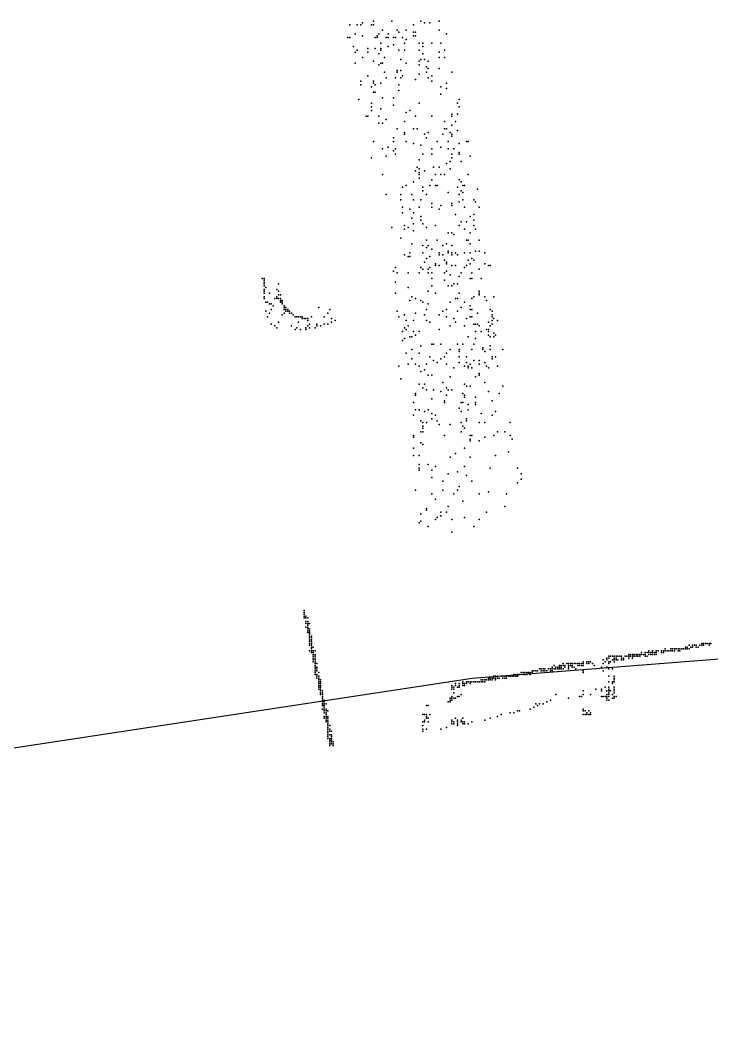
# Model space of a CAD drawing. Header units: metres. Extents: x -48 to 37.9, y -50 to 30.1.
# Drawn here: x 2.52 to 6.31, y 8.02 to 13.55 of the extents above; entities that cross this region are included whole.
import ezdxf

# ---------------------------------------------------------------- set-up
doc = ezdxf.new("R2010")
doc.units = ezdxf.units.M
doc.layers.add('NAVVIS-EMPRISE', color=5, linetype='Continuous')
doc.layers.add('NAVVIS-NUAGE-0', color=8, linetype='Continuous')

msp = doc.modelspace()

# ---------------------------------------------------------------- linework, layer by layer
at = {"layer": 'NAVVIS-EMPRISE'}
msp.add_lwpolyline([(-9.0226, 22.7547), (-9.1707, 20.3932), (-9.2717, 18.8651), (-10.623, 18.802), (-7.6925, 8.02), (4.9971, 9.9462), (28.3972, 11.776), (28.0106, 14.5851), (25.1886, 14.3531), (24.5943, 24.0803), (11.8245, 22.8175), (-9.0226, 22.7547)], close=True, dxfattribs=at)
at = {"layer": 'NAVVIS-NUAGE-0'}
for p in [(4.326, 13.527), (4.366, 13.527), (4.386, 13.527), (4.396, 13.537), (4.446, 13.527), (4.456, 13.547), (4.456, 13.527), (4.556, 13.547), (4.676, 13.527), (4.676, 13.527), (4.716, 13.547), (4.736, 13.537), (4.766, 13.537), (4.816, 13.547), (4.316, 13.457), (4.326, 13.457), (4.356, 13.477), (4.396, 13.467), (4.466, 13.457), (4.476, 13.467), (4.476, 13.457), (4.486, 13.477), (4.506, 13.497), (4.526, 13.457), (4.536, 13.477), (4.536, 13.457), (4.566, 13.457), (4.576, 13.457), (4.586, 13.497), (4.596, 13.487), (4.616, 13.457), (4.636, 13.497), (4.636, 13.447), (4.676, 13.487), (4.676, 13.467), (4.686, 13.487), (4.686, 13.467), (4.816, 13.497), (4.816, 13.497), (4.856, 13.477), (4.346, 13.407), (4.426, 13.397), (4.466, 13.397), (4.496, 13.427), (4.496, 13.397), (4.536, 13.407), (4.566, 13.417), (4.626, 13.427), (4.706, 13.427), (4.726, 13.427), (4.726, 13.407), (4.776, 13.427), (4.826, 13.427), (4.356, 13.377), (4.366, 13.387), (4.396, 13.347), (4.426, 13.377), (4.486, 13.367), (4.496, 13.387), (4.516, 13.347), (4.596, 13.387), (4.606, 13.337), (4.626, 13.387), (4.706, 13.387), (4.716, 13.337), (4.726, 13.367), (4.736, 13.337), (4.816, 13.377), (4.816, 13.347), (4.846, 13.387), (4.846, 13.347), (4.356, 13.317), (4.456, 13.327), (4.486, 13.307), (4.496, 13.317), (4.506, 13.317), (4.586, 13.277), (4.606, 13.277), (4.636, 13.317), (4.706, 13.327), (4.706, 13.307), (4.746, 13.297), (4.756, 13.327), (4.756, 13.287), (4.816, 13.287), (4.426, 13.247), (4.516, 13.267), (4.526, 13.237), (4.576, 13.237), (4.586, 13.267), (4.606, 13.237), (4.616, 13.247), (4.686, 13.227), (4.706, 13.257), (4.746, 13.267), (4.756, 13.237), (4.776, 13.247), (4.886, 13.267), (4.386, 13.217), (4.386, 13.197), (4.446, 13.187), (4.456, 13.217), (4.456, 13.207), (4.466, 13.197), (4.496, 13.207), (4.596, 13.197), (4.596, 13.167), (4.776, 13.217), (4.826, 13.187), (4.856, 13.207), (4.856, 13.177), (4.376, 13.117), (4.456, 13.157), (4.466, 13.157), (4.506, 13.127), (4.566, 13.127), (4.826, 13.147), (4.926, 13.117), (4.446, 13.097), (4.446, 13.077), (4.446, 13.057), (4.496, 13.067), (4.566, 13.087), (4.656, 13.057), (4.706, 13.097), (4.916, 13.097), (4.926, 13.077), (4.416, 13.027), (4.426, 13.027), (4.486, 13.027), (4.526, 13.007), (4.636, 13.047), (4.636, 13.047), (4.686, 13.027), (4.776, 13.027), (4.886, 13.037), (4.886, 13.027), (4.916, 13.037), (4.486, 12.987), (4.506, 12.987), (4.586, 12.957), (4.626, 12.997), (4.676, 12.957), (4.696, 12.957), (4.846, 12.997), (4.846, 12.957), (4.856, 12.957), (4.886, 12.977), (4.906, 12.997), (4.916, 12.947), (4.566, 12.907), (4.626, 12.937), (4.626, 12.927), (4.736, 12.927), (4.746, 12.907), (4.756, 12.937), (4.836, 12.927), (4.876, 12.937), (4.886, 12.927), (4.886, 12.917), (4.456, 12.887), (4.506, 12.847), (4.536, 12.857), (4.566, 12.887), (4.566, 12.837), (4.576, 12.847), (4.636, 12.887), (4.676, 12.877), (4.716, 12.867), (4.776, 12.847), (4.806, 12.887), (4.826, 12.857), (4.866, 12.887), (4.866, 12.847), (4.896, 12.847), (4.926, 12.877), (4.966, 12.887), (4.976, 12.887), (4.446, 12.797), (4.526, 12.807), (4.576, 12.817), (4.706, 12.787), (4.726, 12.817), (4.776, 12.817), (4.886, 12.817), (4.886, 12.797), (4.926, 12.827), (4.926, 12.817), (4.986, 12.807), (4.686, 12.727), (4.696, 12.747), (4.706, 12.737), (4.736, 12.727), (4.786, 12.747), (4.816, 12.747), (4.856, 12.767), (4.876, 12.777), (4.876, 12.737), (4.936, 12.777), (4.506, 12.707), (4.706, 12.717), (4.706, 12.707), (4.706, 12.687), (4.776, 12.677), (4.796, 12.707), (4.826, 12.707), (4.846, 12.707), (4.926, 12.677), (4.976, 12.707), (4.616, 12.637), (4.636, 12.647), (4.676, 12.667), (4.726, 12.637), (4.726, 12.617), (4.766, 12.647), (4.796, 12.647), (4.806, 12.647), (4.916, 12.637), (4.936, 12.667), (4.936, 12.617), (4.946, 12.647), (4.956, 12.647), (5.026, 12.627), (4.526, 12.597), (4.606, 12.597), (4.606, 12.567), (4.666, 12.597), (4.676, 12.567), (4.716, 12.567), (4.746, 12.597), (4.866, 12.607), (4.926, 12.597), (4.946, 12.607), (4.946, 12.567), (5.006, 12.567), (4.616, 12.527), (4.656, 12.517), (4.706, 12.527), (4.776, 12.547), (4.776, 12.527), (4.776, 12.527), (4.816, 12.517), (4.826, 12.537), (4.886, 12.547), (4.886, 12.537), (4.926, 12.557), (4.956, 12.527), (5.016, 12.557), (5.036, 12.527), (4.616, 12.497), (4.666, 12.467), (4.676, 12.497), (4.716, 12.477), (4.716, 12.457), (4.906, 12.487), (4.936, 12.447), (4.966, 12.447), (4.986, 12.477), (5.006, 12.487), (5.006, 12.457), (4.556, 12.417), (4.626, 12.427), (4.626, 12.407), (4.646, 12.417), (4.676, 12.437), (4.676, 12.397), (4.726, 12.437), (4.746, 12.417), (4.796, 12.427), (4.926, 12.427), (4.956, 12.407), (5.006, 12.427), (5.016, 12.407), (4.606, 12.357), (4.746, 12.347), (4.806, 12.347), (4.866, 12.387), (4.886, 12.387), (4.896, 12.377), (4.966, 12.347), (4.976, 12.347), (4.986, 12.387), (4.986, 12.387), (5.036, 12.347), (4.666, 12.327), (4.726, 12.317), (4.746, 12.307), (4.756, 12.317), (4.776, 12.297), (4.836, 12.317), (4.856, 12.327), (4.866, 12.287), (4.886, 12.317), (4.986, 12.327), (5.016, 12.287), (5.036, 12.287), (4.626, 12.267), (4.646, 12.257), (4.656, 12.277), (4.656, 12.257), (4.726, 12.277), (4.736, 12.227), (4.746, 12.247), (4.766, 12.257), (4.816, 12.277), (4.816, 12.267), (4.836, 12.267), (4.846, 12.237), (4.856, 12.227), (4.866, 12.277), (4.886, 12.277), (4.886, 12.267), (4.906, 12.277), (4.916, 12.267), (4.956, 12.277), (4.976, 12.237), (4.986, 12.277), (4.996, 12.247), (5.006, 12.237), (5.066, 12.277), (4.566, 12.177), (4.576, 12.197), (4.716, 12.197), (4.726, 12.187), (4.756, 12.187), (4.766, 12.197), (4.796, 12.217), (4.796, 12.207), (4.816, 12.207), (4.856, 12.217), (4.856, 12.177), (4.886, 12.207), (4.886, 12.207), (4.906, 12.207), (4.956, 12.197), (4.966, 12.207), (4.986, 12.217), (5.036, 12.187), (5.066, 12.217), (5.086, 12.207), (5.096, 12.207), (3.846, 12.137), (3.856, 12.137), (3.856, 12.137), (3.856, 12.127), (3.856, 12.127), (3.856, 12.117), (3.856, 12.117), (4.576, 12.117), (4.586, 12.167), (4.646, 12.167), (4.706, 12.167), (4.756, 12.167), (4.776, 12.167), (4.776, 12.137), (4.846, 12.167), (4.846, 12.127), (4.876, 12.157), (4.926, 12.147), (4.936, 12.167), (4.986, 12.137), (4.996, 12.167), (4.996, 12.137), (5.046, 12.137), (3.856, 12.107), (3.856, 12.107), (3.856, 12.097), (3.856, 12.077), (3.856, 12.067), (3.866, 12.087), (3.926, 12.077), (3.926, 12.077), (3.936, 12.107), (3.936, 12.067), (4.646, 12.087), (4.756, 12.067), (4.776, 12.097), (4.866, 12.097), (4.886, 12.097), (4.896, 12.107), (4.916, 12.107), (5.036, 12.067), (3.856, 12.057), (3.856, 12.037), (3.856, 12.027), (3.866, 12.007), (3.876, 12.007), (3.886, 12.057), (3.916, 12.027), (3.926, 12.037), (3.926, 12.027), (3.936, 12.047), (3.936, 12.047), (3.936, 12.027), (3.936, 12.027), (3.946, 12.047), (3.946, 12.027), (3.946, 12.027), (3.946, 12.017), (3.946, 12.007), (3.956, 12.017), (3.956, 12.017), (3.956, 12.007), (3.956, 12.007), (3.956, 12.007), (4.576, 12.057), (4.656, 12.017), (4.666, 12.037), (4.686, 12.027), (4.716, 12.017), (4.726, 12.007), (4.796, 12.057), (4.876, 12.007), (4.906, 12.027), (4.916, 12.027), (4.926, 12.057), (4.956, 12.007), (4.996, 12.027), (5.006, 12.037), (5.036, 12.057), (5.036, 12.047), (5.066, 12.037), (5.076, 12.017), (5.116, 12.037), (3.866, 11.957), (3.886, 11.997), (3.896, 11.997), (3.896, 11.967), (3.906, 11.987), (3.956, 11.997), (3.956, 11.997), (3.956, 11.997), (3.966, 11.987), (3.966, 11.987), (3.966, 11.977), (3.966, 11.967), (3.966, 11.967), (3.976, 11.977), (3.976, 11.977), (3.976, 11.967), (3.976, 11.967), (3.976, 11.957), (3.976, 11.957), (3.976, 11.957), (3.986, 11.967), (3.986, 11.957), (3.986, 11.957), (3.996, 11.957), (3.996, 11.957), (3.996, 11.957), (4.156, 11.977), (4.216, 11.967), (4.586, 11.957), (4.746, 11.967), (4.756, 11.997), (4.836, 11.957), (4.856, 11.967), (4.916, 11.957), (4.936, 11.977), (4.986, 11.987), (4.986, 11.967), (4.996, 11.967), (5.096, 11.967), (5.106, 11.957), (3.876, 11.927), (3.886, 11.947), (3.936, 11.897), (3.956, 11.937), (3.966, 11.947), (3.996, 11.947), (3.996, 11.947), (3.996, 11.947), (3.996, 11.947), (3.996, 11.947), (4.006, 11.947), (4.006, 11.947), (4.006, 11.947), (4.016, 11.937), (4.016, 11.937), (4.026, 11.927), (4.036, 11.927), (4.036, 11.927), (4.036, 11.927), (4.036, 11.927), (4.036, 11.927), (4.046, 11.927), (4.046, 11.927), (4.046, 11.897), (4.056, 11.927), (4.056, 11.927), (4.066, 11.927), (4.066, 11.917), (4.076, 11.917), (4.086, 11.917), (4.096, 11.917), (4.096, 11.917), (4.096, 11.907), (4.116, 11.927), (4.186, 11.927), (4.206, 11.947), (4.226, 11.917), (4.226, 11.897), (4.246, 11.907), (4.596, 11.927), (4.626, 11.937), (4.636, 11.907), (4.676, 11.907), (4.686, 11.947), (4.736, 11.937), (4.746, 11.907), (4.766, 11.897), (4.816, 11.937), (4.856, 11.927), (4.896, 11.917), (4.906, 11.897), (4.966, 11.917), (4.986, 11.927), (4.996, 11.927), (5.026, 11.947), (5.086, 11.897), (5.106, 11.937), (5.106, 11.927), (5.106, 11.907), (5.116, 11.917), (5.136, 11.907), (3.896, 11.887), (3.916, 11.877), (3.926, 11.867), (4.006, 11.877), (4.026, 11.857), (4.026, 11.857), (4.036, 11.867), (4.036, 11.867), (4.056, 11.857), (4.056, 11.857), (4.056, 11.857), (4.086, 11.867), (4.086, 11.857), (4.096, 11.877), (4.106, 11.887), (4.106, 11.867), (4.136, 11.867), (4.146, 11.887), (4.146, 11.877), (4.166, 11.877), (4.186, 11.887), (4.186, 11.887), (4.206, 11.887), (4.206, 11.887), (4.616, 11.847), (4.626, 11.867), (4.636, 11.857), (4.646, 11.877), (4.676, 11.847), (4.706, 11.847), (4.816, 11.857), (4.876, 11.877), (4.956, 11.877), (5.006, 11.887), (5.016, 11.887), (5.016, 11.847), (5.026, 11.887), (5.036, 11.877), (5.046, 11.847), (5.076, 11.857), (5.086, 11.857), (5.086, 11.847), (5.096, 11.877), (5.106, 11.887), (5.106, 11.887), (4.616, 11.797), (4.626, 11.807), (4.656, 11.817), (4.666, 11.817), (4.686, 11.827), (4.976, 11.817), (5.016, 11.807), (5.086, 11.827), (5.096, 11.817), (5.116, 11.837), (5.116, 11.817), (5.126, 11.827), (4.666, 11.747), (4.716, 11.767), (4.776, 11.777), (4.786, 11.777), (4.826, 11.777), (4.876, 11.747), (4.916, 11.777), (4.926, 11.747), (4.926, 11.737), (4.946, 11.777), (4.996, 11.747), (4.996, 11.747), (5.006, 11.777), (5.056, 11.757), (5.056, 11.747), (5.066, 11.737), (5.096, 11.767), (5.096, 11.747), (5.166, 11.747), (4.636, 11.727), (4.666, 11.697), (4.706, 11.727), (4.766, 11.707), (4.786, 11.687), (4.806, 11.677), (4.826, 11.697), (4.846, 11.707), (4.856, 11.727), (4.926, 11.707), (4.926, 11.677), (4.966, 11.707), (4.966, 11.677), (5.006, 11.687), (5.036, 11.687), (5.066, 11.677), (5.106, 11.707), (5.106, 11.697), (5.126, 11.707), (4.596, 11.657), (4.646, 11.667), (4.686, 11.667), (4.706, 11.657), (4.716, 11.627), (4.736, 11.637), (4.746, 11.667), (4.856, 11.667), (4.896, 11.647), (4.956, 11.657), (4.976, 11.657), (4.976, 11.647), (4.986, 11.667), (4.996, 11.647), (5.036, 11.667), (5.076, 11.657), (5.086, 11.647), (5.136, 11.657), (4.606, 11.587), (4.756, 11.607), (4.776, 11.607), (4.836, 11.567), (4.876, 11.597), (5.016, 11.597), (5.036, 11.617), (5.036, 11.607), (5.066, 11.567), (4.686, 11.507), (4.706, 11.557), (4.726, 11.537), (4.736, 11.557), (4.746, 11.527), (4.786, 11.527), (4.826, 11.517), (4.856, 11.537), (4.866, 11.527), (4.886, 11.527), (4.946, 11.507), (4.956, 11.557), (4.966, 11.547), (4.986, 11.547), (5.086, 11.517), (5.146, 11.507), (5.166, 11.547), (4.676, 11.457), (4.676, 11.457), (4.676, 11.457), (4.686, 11.497), (4.686, 11.497), (4.776, 11.477), (4.846, 11.467), (4.846, 11.457), (4.856, 11.497), (4.936, 11.457), (4.946, 11.457), (4.956, 11.497), (4.956, 11.487), (5.016, 11.487), (5.016, 11.457), (5.106, 11.467), (4.686, 11.417), (4.706, 11.417), (4.736, 11.407), (4.756, 11.417), (4.776, 11.397), (4.926, 11.427), (4.936, 11.407), (4.976, 11.447), (4.976, 11.417), (5.016, 11.447), (5.046, 11.397), (5.126, 11.407), (4.676, 11.387), (4.716, 11.357), (4.726, 11.347), (4.746, 11.347), (4.776, 11.367), (4.796, 11.387), (4.806, 11.357), (4.936, 11.347), (4.966, 11.367), (4.966, 11.357), (5.036, 11.347), (5.066, 11.347), (5.106, 11.387), (5.206, 11.347), (4.716, 11.297), (4.726, 11.327), (4.726, 11.317), (4.726, 11.297), (4.816, 11.337), (4.876, 11.337), (4.936, 11.297), (4.946, 11.327), (4.956, 11.317), (5.136, 11.297), (5.176, 11.297), (4.676, 11.277), (4.676, 11.267), (4.716, 11.237), (4.846, 11.277), (4.986, 11.277), (4.986, 11.257), (4.986, 11.247), (4.996, 11.277), (5.036, 11.247), (5.066, 11.267), (5.116, 11.277), (5.206, 11.277), (5.216, 11.257), (4.676, 11.207), (4.726, 11.227), (4.906, 11.177), (4.956, 11.207), (5.196, 11.187), (4.676, 11.167), (4.706, 11.167), (4.876, 11.157), (4.986, 11.157), (5.126, 11.167), (4.706, 11.117), (4.706, 11.097), (4.706, 11.087), (4.756, 11.117), (4.776, 11.087), (4.796, 11.107), (4.866, 11.067), (4.916, 11.077), (4.956, 11.107), (5.096, 11.097), (5.246, 11.097), (5.266, 11.067), (4.776, 11.047), (4.836, 11.027), (4.966, 11.057), (4.996, 11.027), (5.246, 11.017), (5.266, 11.037), (4.686, 10.977), (4.776, 10.957), (4.836, 10.977), (4.896, 10.957), (4.916, 10.977), (4.926, 10.997), (5.036, 10.957), (5.086, 10.967), (5.186, 10.957), (4.796, 10.927), (4.946, 10.917), (4.716, 10.847), (4.746, 10.877), (4.746, 10.867), (4.826, 10.857), (4.856, 10.857), (4.866, 10.887), (5.076, 10.857), (5.176, 10.887), (4.706, 10.797), (4.716, 10.807), (4.796, 10.817), (4.806, 10.827), (4.826, 10.837), (4.886, 10.817), (4.956, 10.827), (5.036, 10.817), (4.756, 10.777), (4.886, 10.747), (5.006, 10.777), (4.076, 10.317), (4.076, 10.307), (4.076, 10.297), (4.076, 10.297), (4.076, 10.287), (4.076, 10.287), (4.076, 10.277), (4.086, 10.287), (4.086, 10.277), (4.086, 10.277), (4.086, 10.257), (4.086, 10.247), (4.096, 10.277), (4.096, 10.277), (4.096, 10.277), (4.096, 10.257), (4.096, 10.257), (4.096, 10.257), (4.096, 10.247), (4.096, 10.247), (4.096, 10.247), (4.096, 10.237), (4.106, 10.247), (4.106, 10.247), (4.086, 10.227), (4.096, 10.227), (4.096, 10.217), (4.096, 10.217), (4.096, 10.207), (4.096, 10.197), (4.106, 10.217), (4.106, 10.217), (4.106, 10.207), (4.106, 10.207), (4.106, 10.207), (4.106, 10.197), (4.106, 10.187), (4.106, 10.187), (4.106, 10.187), (4.106, 10.177), (4.106, 10.177), (4.106, 10.167), (4.106, 10.167), (4.106, 10.167), (4.106, 10.157), (4.106, 10.157), (4.106, 10.157), (4.106, 10.157), (4.106, 10.147), (4.106, 10.137), (4.106, 10.137), (4.106, 10.137), (4.106, 10.137), (4.106, 10.127), (4.116, 10.177), (4.116, 10.167), (4.116, 10.157), (4.116, 10.157), (4.116, 10.157), (4.116, 10.147), (4.116, 10.137), (4.116, 10.137), (4.116, 10.137), (4.116, 10.137), (4.116, 10.127), (4.116, 10.127), (4.116, 10.127), (4.116, 10.127), (4.116, 10.127), (6.186, 10.127), (6.206, 10.127), (6.216, 10.127), (6.226, 10.127), (6.226, 10.127), (6.226, 10.127), (6.246, 10.127), (6.246, 10.127), (6.246, 10.127), (6.246, 10.127), (6.256, 10.137), (6.256, 10.137), (6.256, 10.127), (6.256, 10.127), (6.256, 10.127), (6.256, 10.127), (6.256, 10.127), (6.256, 10.127), (6.266, 10.137), (6.266, 10.127), (6.266, 10.127), (6.276, 10.137), (6.276, 10.137), (6.276, 10.137), (6.276, 10.137), (6.276, 10.137), (6.276, 10.137), (6.276, 10.137), (6.276, 10.137), (6.276, 10.137), (6.286, 10.137), (6.286, 10.137), (6.286, 10.137), (6.286, 10.137), (6.286, 10.137), (6.296, 10.137), (6.296, 10.127), (6.296, 10.127), (6.306, 10.137), (6.306, 10.137), (6.306, 10.137), (4.106, 10.097), (4.116, 10.117), (4.116, 10.107), (4.116, 10.107), (4.116, 10.107), (4.116, 10.097), (4.116, 10.097), (4.116, 10.097), (4.116, 10.087), (4.116, 10.087), (4.126, 10.117), (4.126, 10.117), (4.126, 10.097), (4.126, 10.087), (4.126, 10.077), (4.126, 10.077), (4.126, 10.077), (4.136, 10.097), (4.136, 10.077), (4.136, 10.077), (4.136, 10.077), (4.136, 10.077), (5.856, 10.077), (5.866, 10.077), (5.866, 10.077), (5.876, 10.077), (5.876, 10.077), (5.876, 10.077), (5.886, 10.077), (5.886, 10.077), (5.886, 10.077), (5.886, 10.077), (5.896, 10.077), (5.906, 10.077), (5.906, 10.077), (5.906, 10.077), (5.916, 10.077), (5.926, 10.087), (5.926, 10.077), (5.926, 10.077), (5.936, 10.077), (5.936, 10.077), (5.946, 10.087), (5.946, 10.087), (5.946, 10.077), (5.946, 10.077), (5.946, 10.077), (5.956, 10.087), (5.956, 10.087), (5.956, 10.087), (5.966, 10.097), (5.966, 10.087), (5.966, 10.087), (5.966, 10.077), (5.966, 10.077), (5.976, 10.087), (5.976, 10.077), (5.976, 10.077), (5.986, 10.097), (5.986, 10.087), (5.986, 10.077), (5.996, 10.087), (5.996, 10.087), (5.996, 10.087), (5.996, 10.087), (5.996, 10.077), (5.996, 10.077), (5.996, 10.077), (6.006, 10.097), (6.006, 10.097), (6.006, 10.087), (6.006, 10.087), (6.006, 10.087), (6.006, 10.087), (6.006, 10.087), (6.006, 10.087), (6.006, 10.077), (6.016, 10.097), (6.016, 10.097), (6.016, 10.097), (6.036, 10.097), (6.036, 10.097), (6.036, 10.097), (6.036, 10.087), (6.046, 10.097), (6.046, 10.097), (6.046, 10.087), (6.046, 10.087), (6.056, 10.107), (6.056, 10.097), (6.056, 10.097), (6.056, 10.097), (6.066, 10.097), (6.066, 10.097), (6.066, 10.097), (6.076, 10.097), (6.076, 10.097), (6.086, 10.107), (6.086, 10.097), (6.086, 10.097), (6.086, 10.097), (6.096, 10.107), (6.096, 10.107), (6.096, 10.097), (6.106, 10.107), (6.106, 10.107), (6.106, 10.107), (6.106, 10.107), (6.106, 10.097), (6.106, 10.097), (6.106, 10.097), (6.106, 10.097), (6.116, 10.107), (6.126, 10.107), (6.126, 10.107), (6.126, 10.107), (6.126, 10.107), (6.126, 10.097), (6.126, 10.097), (6.136, 10.107), (6.136, 10.107), (6.136, 10.107), (6.136, 10.107), (6.136, 10.107), (6.136, 10.107), (6.136, 10.107), (6.136, 10.107), (6.136, 10.097), (6.136, 10.097), (6.136, 10.097), (6.146, 10.107), (6.146, 10.107), (6.156, 10.107), (6.156, 10.107), (6.166, 10.117), (6.166, 10.117), (6.166, 10.117), (6.166, 10.117), (6.166, 10.107), (6.166, 10.107), (6.176, 10.117), (6.176, 10.117), (6.176, 10.117), (6.176, 10.117), (6.176, 10.117), (6.176, 10.117), (6.176, 10.117), (6.176, 10.117), (6.176, 10.107), (6.186, 10.107), (6.196, 10.117), (6.196, 10.117), (6.196, 10.117), (6.206, 10.117), (6.206, 10.117), (6.206, 10.117), (6.226, 10.117), (6.226, 10.117), (6.236, 10.117), (6.236, 10.117), (6.236, 10.117), (4.126, 10.067), (4.126, 10.067), (4.126, 10.067), (4.126, 10.067), (4.126, 10.057), (4.126, 10.057), (4.126, 10.057), (4.126, 10.057), (4.126, 10.057), (4.126, 10.047), (4.126, 10.037), (4.136, 10.067), (4.136, 10.057), (4.136, 10.057), (4.136, 10.047), (4.136, 10.047), (4.136, 10.047), (4.136, 10.037), (4.136, 10.037), (4.136, 10.027), (4.136, 10.027), (4.136, 10.027), (4.136, 10.027), (4.136, 10.017), (4.136, 10.017), (4.136, 10.017), (4.136, 10.017), (4.146, 10.027), (5.446, 10.017), (5.476, 10.017), (5.486, 10.017), (5.496, 10.027), (5.496, 10.017), (5.496, 10.017), (5.506, 10.017), (5.506, 10.017), (5.516, 10.027), (5.526, 10.027), (5.526, 10.017), (5.526, 10.017), (5.536, 10.027), (5.536, 10.017), (5.546, 10.027), (5.546, 10.017), (5.556, 10.027), (5.556, 10.027), (5.566, 10.027), (5.566, 10.027), (5.566, 10.027), (5.566, 10.027), (5.576, 10.027), (5.576, 10.027), (5.576, 10.017), (5.576, 10.017), (5.576, 10.017), (5.586, 10.027), (5.586, 10.027), (5.586, 10.027), (5.586, 10.017), (5.586, 10.017), (5.596, 10.027), (5.596, 10.017), (5.606, 10.037), (5.606, 10.037), (5.606, 10.027), (5.606, 10.027), (5.606, 10.017), (5.606, 10.017), (5.606, 10.017), (5.626, 10.037), (5.626, 10.037), (5.626, 10.027), (5.626, 10.027), (5.636, 10.037), (5.636, 10.027), (5.636, 10.027), (5.636, 10.027), (5.636, 10.027), (5.636, 10.027), (5.646, 10.037), (5.656, 10.027), (5.666, 10.017), (5.716, 10.047), (5.716, 10.027), (5.726, 10.037), (5.736, 10.057), (5.736, 10.047), (5.746, 10.067), (5.746, 10.057), (5.746, 10.037), (5.746, 10.027), (5.756, 10.067), (5.756, 10.067), (5.756, 10.037), (5.766, 10.067), (5.766, 10.067), (5.766, 10.047), (5.766, 10.047), (5.776, 10.067), (5.776, 10.067), (5.776, 10.067), (5.776, 10.057), (5.776, 10.047), (5.776, 10.037), (5.776, 10.037), (5.776, 10.037), (5.786, 10.067), (5.786, 10.067), (5.786, 10.067), (5.786, 10.057), (5.786, 10.047), (5.796, 10.067), (5.796, 10.067), (5.796, 10.067), (5.796, 10.067), (5.796, 10.047), (5.796, 10.047), (5.796, 10.047), (5.806, 10.067), (5.806, 10.067), (5.806, 10.067), (5.806, 10.067), (5.816, 10.067), (5.816, 10.067), (5.816, 10.067), (5.816, 10.057), (5.816, 10.047), (5.816, 10.047), (5.816, 10.047), (5.826, 10.057), (5.826, 10.057), (5.826, 10.047), (5.836, 10.067), (5.836, 10.067), (5.836, 10.067), (5.846, 10.067), (5.856, 10.067), (5.856, 10.067), (5.856, 10.067), (5.856, 10.067), (5.856, 10.057), (5.866, 10.067), (5.866, 10.067), (5.866, 10.067), (5.876, 10.067), (5.876, 10.067), (5.876, 10.067), (5.876, 10.067), (5.876, 10.057), (5.886, 10.067), (5.886, 10.067), (5.886, 10.067), (5.886, 10.067), (5.896, 10.067), (5.896, 10.067), (5.906, 10.067), (5.906, 10.067), (5.906, 10.067), (5.906, 10.067), (5.916, 10.067), (5.916, 10.067), (5.916, 10.067), (5.946, 10.067), (5.946, 10.067), (5.956, 10.067), (4.136, 10.007), (4.136, 10.007), (4.136, 10.007), (4.136, 9.997), (4.136, 9.997), (4.136, 9.997), (4.136, 9.997), (4.136, 9.997), (4.136, 9.987), (4.136, 9.987), (4.136, 9.987), (4.136, 9.977), (4.136, 9.967), (4.136, 9.967), (4.146, 10.007), (4.146, 9.997), (4.146, 9.997), (4.146, 9.997), (4.146, 9.987), (4.146, 9.967), (4.146, 9.967), (4.156, 9.977), (5.226, 9.967), (5.236, 9.967), (5.246, 9.967), (5.246, 9.967), (5.246, 9.967), (5.246, 9.967), (5.246, 9.967), (5.246, 9.967), (5.246, 9.967), (5.246, 9.967), (5.256, 9.967), (5.266, 9.977), (5.276, 9.977), (5.276, 9.977), (5.276, 9.977), (5.276, 9.977), (5.276, 9.977), (5.276, 9.967), (5.276, 9.967), (5.276, 9.967), (5.276, 9.967), (5.276, 9.967), (5.286, 9.977), (5.286, 9.967), (5.296, 9.977), (5.296, 9.977), (5.296, 9.977), (5.296, 9.977), (5.296, 9.967), (5.306, 9.977), (5.306, 9.977), (5.306, 9.977), (5.306, 9.977), (5.316, 9.977), (5.316, 9.977), (5.316, 9.977), (5.316, 9.977), (5.316, 9.977), (5.316, 9.967), (5.326, 9.987), (5.326, 9.987), (5.326, 9.977), (5.326, 9.977), (5.326, 9.977), (5.326, 9.977), (5.336, 9.987), (5.336, 9.987), (5.336, 9.987), (5.336, 9.987), (5.346, 9.987), (5.346, 9.987), (5.346, 9.987), (5.356, 9.987), (5.356, 9.987), (5.356, 9.987), (5.356, 9.987), (5.366, 9.997), (5.366, 9.997), (5.376, 9.997), (5.376, 9.997), (5.376, 9.987), (5.376, 9.987), (5.376, 9.987), (5.376, 9.987), (5.376, 9.987), (5.386, 9.997), (5.386, 9.997), (5.386, 9.997), (5.386, 9.987), (5.386, 9.987), (5.396, 9.997), (5.396, 9.987), (5.396, 9.987), (5.406, 9.987), (5.416, 9.997), (5.416, 9.997), (5.426, 9.997), (5.426, 9.997), (5.426, 9.997), (5.426, 9.987), (5.426, 9.987), (5.436, 10.007), (5.436, 9.997), (5.436, 9.987), (5.436, 9.987), (5.446, 9.997), (5.446, 9.997), (5.456, 10.007), (5.456, 10.007), (5.456, 9.997), (5.466, 10.007), (5.466, 10.007), (5.466, 10.007), (5.466, 9.997), (5.476, 10.007), (5.476, 9.997), (5.476, 9.997), (5.476, 9.997), (5.486, 10.007), (5.486, 9.997), (5.486, 9.997), (5.486, 9.997), (5.496, 9.997), (5.496, 9.997), (5.496, 9.997), (5.506, 10.007), (5.526, 10.007), (5.526, 9.997), (5.546, 10.007), (5.556, 10.007), (5.566, 9.997), (5.606, 9.987), (5.606, 9.977), (5.706, 10.007), (5.716, 9.987), (5.736, 10.007), (5.746, 9.997), (5.766, 9.997), (4.146, 9.957), (4.146, 9.957), (4.146, 9.947), (4.146, 9.947), (4.156, 9.957), (4.156, 9.947), (4.156, 9.937), (4.156, 9.927), (4.156, 9.927), (4.156, 9.927), (4.156, 9.927), (4.156, 9.927), (4.156, 9.917), (4.156, 9.917), (4.156, 9.907), (4.166, 9.937), (4.166, 9.927), (4.166, 9.917), (4.166, 9.917), (4.166, 9.917), (4.166, 9.917), (4.166, 9.917), (4.166, 9.907), (4.166, 9.907), (4.166, 9.907), (4.886, 9.907), (4.886, 9.907), (4.886, 9.907), (4.906, 9.917), (4.906, 9.917), (4.906, 9.907), (4.926, 9.917), (4.926, 9.917), (4.926, 9.907), (4.946, 9.927), (4.946, 9.917), (4.946, 9.907), (4.956, 9.917), (4.956, 9.907), (4.966, 9.927), (4.966, 9.927), (4.966, 9.927), (4.966, 9.917), (4.976, 9.927), (4.976, 9.927), (4.986, 9.927), (4.986, 9.927), (4.986, 9.927), (4.986, 9.927), (4.986, 9.927), (4.986, 9.917), (4.996, 9.927), (4.996, 9.927), (4.996, 9.927), (4.996, 9.927), (5.006, 9.927), (5.006, 9.927), (5.016, 9.927), (5.016, 9.927), (5.016, 9.927), (5.016, 9.927), (5.026, 9.927), (5.036, 9.927), (5.036, 9.927), (5.036, 9.927), (5.036, 9.927), (5.046, 9.937), (5.046, 9.937), (5.046, 9.937), (5.046, 9.937), (5.046, 9.927), (5.046, 9.927), (5.046, 9.927), (5.046, 9.927), (5.046, 9.927), (5.056, 9.937), (5.056, 9.937), (5.056, 9.927), (5.056, 9.927), (5.056, 9.927), (5.066, 9.937), (5.066, 9.937), (5.066, 9.937), (5.066, 9.937), (5.066, 9.937), (5.066, 9.937), (5.066, 9.937), (5.066, 9.937), (5.066, 9.937), (5.066, 9.927), (5.066, 9.927), (5.066, 9.927), (5.066, 9.927), (5.076, 9.937), (5.086, 9.947), (5.086, 9.937), (5.096, 9.947), (5.096, 9.947), (5.096, 9.947), (5.096, 9.947), (5.096, 9.937), (5.096, 9.937), (5.106, 9.947), (5.106, 9.947), (5.106, 9.947), (5.106, 9.937), (5.106, 9.937), (5.116, 9.957), (5.116, 9.947), (5.126, 9.957), (5.126, 9.957), (5.126, 9.947), (5.126, 9.947), (5.126, 9.947), (5.126, 9.947), (5.126, 9.937), (5.136, 9.957), (5.136, 9.957), (5.136, 9.957), (5.136, 9.957), (5.136, 9.947), (5.136, 9.947), (5.146, 9.947), (5.146, 9.947), (5.146, 9.947), (5.146, 9.947), (5.156, 9.957), (5.156, 9.957), (5.156, 9.957), (5.156, 9.957), (5.156, 9.957), (5.156, 9.957), (5.156, 9.957), (5.166, 9.957), (5.166, 9.957), (5.166, 9.957), (5.166, 9.957), (5.166, 9.947), (5.166, 9.947), (5.166, 9.947), (5.176, 9.957), (5.176, 9.957), (5.176, 9.957), (5.176, 9.957), (5.176, 9.957), (5.176, 9.957), (5.176, 9.957), (5.176, 9.957), (5.176, 9.957), (5.176, 9.947), (5.186, 9.957), (5.186, 9.957), (5.186, 9.957), (5.186, 9.957), (5.186, 9.957), (5.186, 9.947), (5.196, 9.957), (5.196, 9.957), (5.196, 9.957), (5.206, 9.957), (5.206, 9.957), (5.206, 9.957), (5.206, 9.957), (5.206, 9.957), (5.216, 9.957), (5.216, 9.957), (5.216, 9.957), (5.226, 9.957), (5.236, 9.957), (5.236, 9.957), (5.236, 9.957), (5.246, 9.957), (5.246, 9.957), (5.746, 9.957), (5.746, 9.927), (5.766, 9.927), (5.766, 9.917), (5.776, 9.957), (5.776, 9.957), (5.776, 9.947), (5.776, 9.947), (5.776, 9.937), (5.776, 9.927), (4.156, 9.897), (4.156, 9.887), (4.166, 9.897), (4.166, 9.897), (4.166, 9.897), (4.166, 9.887), (4.166, 9.887), (4.166, 9.887), (4.166, 9.887), (4.166, 9.887), (4.166, 9.877), (4.166, 9.877), (4.166, 9.877), (4.166, 9.877), (4.166, 9.867), (4.166, 9.857), (4.176, 9.877), (4.176, 9.877), (4.176, 9.877), (4.176, 9.867), (4.176, 9.867), (4.176, 9.867), (4.176, 9.857), (4.176, 9.857), (4.176, 9.857), (4.176, 9.847), (4.176, 9.847), (4.886, 9.897), (4.886, 9.887), (4.886, 9.847), (4.896, 9.897), (4.896, 9.897), (4.896, 9.887), (4.896, 9.867), (4.916, 9.897), (4.916, 9.847), (4.916, 9.847), (4.916, 9.847), (4.916, 9.847), (4.926, 9.897), (4.926, 9.897), (4.926, 9.897), (4.926, 9.847), (4.926, 9.847), (4.936, 9.857), (5.456, 9.857), (5.586, 9.847), (5.596, 9.847), (5.606, 9.877), (5.606, 9.857), (5.646, 9.857), (5.646, 9.857), (5.676, 9.887), (5.706, 9.887), (5.706, 9.887), (5.706, 9.877), (5.706, 9.847), (5.716, 9.847), (5.726, 9.897), (5.726, 9.847), (5.736, 9.877), (5.736, 9.857), (5.736, 9.847), (5.736, 9.847), (5.746, 9.897), (5.746, 9.897), (5.746, 9.897), (5.746, 9.887), (5.746, 9.877), (5.746, 9.867), (5.746, 9.857), (5.746, 9.847), (5.746, 9.847), (5.756, 9.877), (5.766, 9.857), (5.776, 9.897), (5.776, 9.887), (5.776, 9.887), (5.776, 9.877), (5.776, 9.877), (5.776, 9.867), (5.776, 9.847), (5.776, 9.847), (5.786, 9.847), (5.786, 9.847), (5.786, 9.847), (4.176, 9.837), (4.176, 9.837), (4.176, 9.837), (4.176, 9.837), (4.176, 9.827), (4.176, 9.827), (4.176, 9.817), (4.176, 9.817), (4.176, 9.817), (4.176, 9.817), (4.176, 9.807), (4.176, 9.797), (4.176, 9.797), (4.186, 9.827), (4.186, 9.827), (4.186, 9.817), (4.186, 9.807), (4.186, 9.807), (4.186, 9.807), (4.186, 9.807), (4.186, 9.797), (4.196, 9.807), (4.746, 9.797), (4.756, 9.797), (4.866, 9.817), (4.876, 9.837), (4.876, 9.827), (4.876, 9.817), (4.886, 9.837), (4.886, 9.827), (4.886, 9.827), (4.896, 9.837), (4.906, 9.837), (5.346, 9.807), (5.356, 9.797), (5.366, 9.807), (5.386, 9.807), (5.406, 9.817), (5.426, 9.827), (5.426, 9.827), (5.526, 9.837), (5.736, 9.837), (5.736, 9.837), (5.736, 9.827), (5.746, 9.827), (5.766, 9.837), (5.766, 9.837), (5.776, 9.837), (4.176, 9.777), (4.176, 9.777), (4.186, 9.787), (4.186, 9.787), (4.186, 9.787), (4.186, 9.787), (4.186, 9.787), (4.186, 9.777), (4.186, 9.777), (4.186, 9.777), (4.186, 9.767), (4.186, 9.767), (4.186, 9.767), (4.186, 9.767), (4.186, 9.767), (4.186, 9.757), (4.186, 9.757), (4.186, 9.757), (4.186, 9.737), (4.196, 9.777), (4.196, 9.767), (4.196, 9.757), (4.196, 9.757), (4.196, 9.757), (4.196, 9.747), (4.196, 9.747), (4.196, 9.747), (4.196, 9.737), (4.206, 9.767), (4.206, 9.767), (4.206, 9.737), (4.206, 9.737), (4.726, 9.747), (4.736, 9.747), (4.746, 9.747), (4.746, 9.747), (4.746, 9.737), (4.766, 9.747), (5.136, 9.737), (5.156, 9.747), (5.206, 9.757), (5.226, 9.757), (5.246, 9.767), (5.256, 9.767), (5.316, 9.777), (5.336, 9.787), (5.606, 9.777), (5.606, 9.767), (5.606, 9.747), (5.616, 9.767), (5.616, 9.747), (5.616, 9.747), (5.616, 9.747), (5.616, 9.747), (5.626, 9.757), (5.626, 9.757), (5.626, 9.757), (5.626, 9.747), (5.636, 9.767), (5.636, 9.747), (5.636, 9.747), (5.636, 9.747), (5.646, 9.757), (5.646, 9.747), (4.186, 9.727), (4.196, 9.727), (4.196, 9.727), (4.196, 9.717), (4.196, 9.717), (4.196, 9.707), (4.196, 9.707), (4.206, 9.727), (4.206, 9.717), (4.206, 9.707), (4.206, 9.707), (4.206, 9.707), (4.206, 9.707), (4.206, 9.707), (4.206, 9.697), (4.206, 9.697), (4.206, 9.697), (4.206, 9.697), (4.206, 9.697), (4.206, 9.687), (4.206, 9.687), (4.216, 9.687), (4.726, 9.707), (4.726, 9.707), (4.726, 9.687), (4.736, 9.717), (4.736, 9.707), (4.746, 9.727), (4.756, 9.727), (4.756, 9.707), (4.886, 9.717), (4.886, 9.707), (4.886, 9.707), (4.886, 9.697), (4.896, 9.707), (4.896, 9.697), (4.906, 9.727), (4.916, 9.717), (4.916, 9.707), (4.916, 9.707), (4.916, 9.697), (4.916, 9.687), (4.936, 9.717), (4.936, 9.717), (4.936, 9.707), (4.936, 9.707), (4.946, 9.727), (4.946, 9.707), (4.946, 9.707), (4.946, 9.707), (4.946, 9.697), (4.956, 9.707), (4.956, 9.697), (4.956, 9.697), (4.976, 9.697), (4.996, 9.707), (5.066, 9.717), (5.096, 9.727), (4.206, 9.677), (4.206, 9.677), (4.206, 9.667), (4.206, 9.667), (4.206, 9.667), (4.206, 9.667), (4.206, 9.667), (4.206, 9.667), (4.206, 9.667), (4.206, 9.667), (4.206, 9.657), (4.206, 9.657), (4.206, 9.657), (4.206, 9.647), (4.206, 9.647), (4.206, 9.647), (4.206, 9.637), (4.206, 9.637), (4.206, 9.627), (4.216, 9.667), (4.216, 9.657), (4.216, 9.657), (4.216, 9.637), (4.216, 9.637), (4.216, 9.637), (4.226, 9.657), (4.226, 9.637), (4.226, 9.627), (4.726, 9.667), (4.726, 9.667), (4.726, 9.667), (4.726, 9.657), (4.746, 9.667), (4.826, 9.667), (4.856, 9.677), (4.206, 9.617), (4.216, 9.617), (4.216, 9.607), (4.216, 9.597), (4.216, 9.597), (4.216, 9.587), (4.216, 9.577), (4.226, 9.617), (4.226, 9.617), (4.226, 9.617), (4.226, 9.607), (4.226, 9.607), (4.226, 9.597), (4.226, 9.597), (4.226, 9.597), (4.226, 9.597), (4.226, 9.597), (4.226, 9.587), (4.226, 9.587), (4.236, 9.597), (4.236, 9.597), (4.236, 9.587), (4.236, 9.577), (4.236, 9.577)]:
    msp.add_point(p, dxfattribs=at)

doc.saveas('drawing.dxf')
